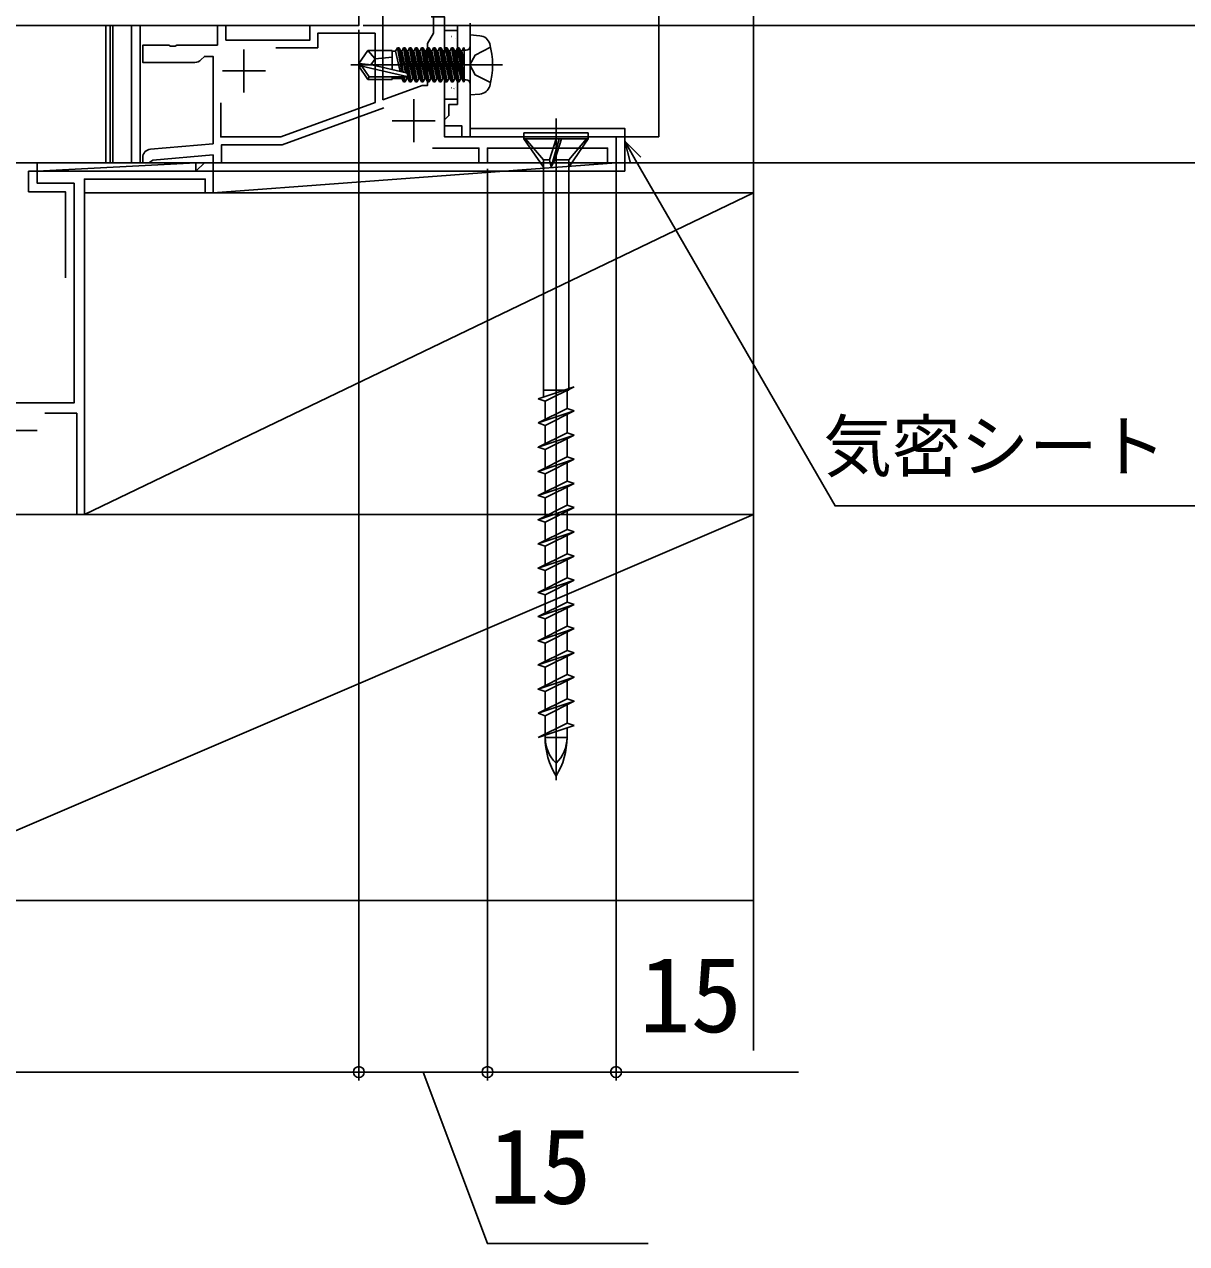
# Model space of a CAD drawing. Units: millimetres, scale not verified. Extents: x -525 to 525, y -783 to 778.
# Drawn here: x -52.2 to 83.3, y -154.4 to -12.3 of the extents above; entities that cross this region are included whole.
import ezdxf
from ezdxf.enums import TextEntityAlignment as Align

# ---------------------------------------------------------------- set-up
doc = ezdxf.new("R2010")
doc.units = ezdxf.units.MM
doc.header["$LTSCALE"] = 4
for name, color, linetype in [('0-2_YKK_11', 7, 'Continuous'), ('0-3_YKK_11E', 7, 'Continuous'), ('0-4_YKK_12', 2, 'Continuous'), ('0-5_YKK_13', 4, 'Continuous'), ('0-6_YKK_D', 6, 'Continuous'), ('0-8_YSS_K', 3, 'Continuous'), ('0-9_YSS_KE', 3, 'Continuous')]:
    doc.layers.add(name, color=color, linetype=linetype)
doc.styles.add('ＭＳ ゴシック', font='')
doc.styles.get('ＭＳ ゴシック').set_extended_font_data('MS Gothic')

msp = doc.modelspace()

# ---------------------------------------------------------------- linework, layer by layer
at = {"layer": '0-2_YKK_11'}
for p, q in [((-26.615, -15.181), (-26.615, -20.181)), ((-29.115, -17.681), (-24.115, -17.681)), ((-6.815, -20.981), (-6.815, -25.981)), ((-9.315, -23.481), (-4.315, -23.481))]:
    msp.add_line(p, q, dxfattribs=at)
for points in [[(-62.215, 43.619), (-63.215, 43.619), (-63.215, 3.819), (-99.215, 3.819), (-105.215, -0.381), (-105.215, -12.381), (-13.215, -12.381), (-13.215, -8.305), (-13.403, -7.915), (-13.403, -7.447), (-13.215, -7.056), (-13.215, -4.581)], [(-0.215, -12.131), (-0.215, -25.381), (-1.215, -25.381), (-1.215, -24.081), (-3.215, -24.081), (-3.215, -23.381), (-2.915, -23.081), (-2.715, -22.881), (-2.715, -21.581), (-1.715, -21.581), (-1.715, -12.381), (-3.215, -12.381), (-3.215, -11.381), (-4.715, -11.381), (-4.715, -10.381), (-1.715, -10.381), (14.627, -4.433)], [(-4.515, -11.381), (-4.515, -13.268), (-5.215, -14.481), (-5.215, -19.381), (-5.83, -19.381), (-10.415, -21.05), (-10.415, -8.139)], [(-13.215, -11.381), (-13.215, -12.381), (-18.915, -12.381), (-18.915, -14.081), (-28.715, -14.081), (-28.715, -12.381), (-29.715, -12.381), (-29.715, -14.681)], [(-4.615, -26.681), (0.785, -26.681), (0.785, -28.381), (1.785, -28.381), (1.785, -26.681), (15.785, -26.681), (15.785, -28.381), (16.785, -28.381), (16.785, -25.381), (-3.215, -25.381), (-3.215, -17.439), (-3.335, -17.256), (-3.335, -16.706), (-3.215, -16.523), (-3.215, -11.381)], [(-22.884, -14.981), (-18.015, -14.981), (-18.015, -13.281), (-11.315, -13.281), (-11.315, -21.377), (-22.315, -25.381), (-29.315, -25.381), (-29.315, -21.412)], [(-29.715, -14.681), (-34.457, -14.681), (-34.64, -14.801), (-35.19, -14.801), (-35.373, -14.681), (-38.415, -14.681), (-38.415, -16.681), (-32.329, -16.681)], [(-31.622, -16.388), (-31.215, -15.981), (-30.215, -15.981), (-30.215, -26.163), (-37.502, -26.801)], [(-38.415, -27.797), (-38.415, -28.381), (-37.715, -28.381), (-37.455, -28.231), (-37.221, -28.081), (-30.215, -27.468), (-30.215, -28.381), (-29.215, -28.381), (-29.215, -26.281), (-22.156, -26.281), (-10.318, -21.972)]]:
    msp.add_lwpolyline(points, dxfattribs=at)
for centre, start, end in [((-32.329, -15.681), 269.99998, 314.99997), ((-37.415, -27.797), 95.00001, 180.00002)]:
    msp.add_arc(centre, 1, start, end, dxfattribs=at)
at = {"layer": '0-3_YKK_11E'}
msp.add_line((-55.715, -59.582), (-50.715, -59.582), dxfattribs=at)
msp.add_lwpolyline([(-49.833, -57.582), (-46.115, -57.582), (-46.115, -69.382), (-45.215, -69.382), (-45.215, -30.282), (-31.115, -30.282), (-31.115, -31.881), (-30.215, -31.881), (-30.215, -28.381), (-31.215, -28.381), (-32.215, -29.381), (-50.715, -29.381), (-50.715, -30.782), (-46.415, -30.782), (-46.415, -56.382), (-91.515, -56.382)], dxfattribs=at)
at = {"layer": '0-4_YKK_12'}
for p, q in [((-42.715, -12.381), (-42.715, -28.381)), ((-42.215, -12.381), (-42.215, -28.381)), ((-41.915, -12.381), (-41.915, -28.381)), ((-39.715, -12.381), (-39.715, -28.381)), ((-38.715, -12.381), (-38.715, -28.381)), ((-42.715, -28.381), (16.785, -28.381))]:
    msp.add_line(p, q, dxfattribs=at)
msp.add_lwpolyline([(-116.215, -86.385), (-116.215, -28.381), (-42.715, -28.381)], dxfattribs=at)
at = {"layer": '0-5_YKK_13'}
for p, q in [((21.785, -25.381), (21.785, 1.819)), ((-2.408, -13.668), (-2.383, -13.668)), ((-1.97, -13.893), (-1.966, -13.891)), ((-0.215, -13.481), (0.904, -13.579)), ((-0.215, -20.481), (-0.215, -13.481)), ((-12.17, -15.281), (-13.215, -16.831)), ((-9.315, -15.281), (-12.17, -15.281)), ((-11.315, -16.281), (-12.17, -15.281)), ((-9.315, -17.525), (-9.315, -15.281)), ((-9.315, -15.381), (-8.921, -15.381)), ((-8.407, -17.732), (-8.921, -15.381)), ((-8.702, -15.002), (-8.212, -17.776)), ((-8.528, -15.002), (-8.309, -15.381)), ((-8.03, -17.817), (-8.528, -15.002)), ((-8.309, -15.381), (-7.763, -17.878)), ((-8.309, -15.381), (-8.221, -15.381)), ((-8.002, -15.002), (-8.221, -15.381)), ((-7.669, -17.903), (-8.221, -15.381)), ((-7.828, -15.002), (-8.002, -15.002)), ((-8.002, -15.002), (-7.302, -18.96)), ((-7.828, -15.002), (-7.609, -15.381)), ((-7.128, -18.96), (-7.828, -15.002)), ((-7.609, -15.381), (-7.521, -15.381)), ((-7.609, -15.381), (-6.909, -18.581)), ((-7.302, -15.002), (-7.521, -15.381)), ((-6.821, -18.581), (-7.521, -15.381)), ((-7.128, -15.002), (-7.302, -15.002)), ((-7.302, -15.002), (-6.602, -18.96)), ((-7.128, -15.002), (-6.909, -15.381)), ((-6.428, -18.96), (-7.128, -15.002)), ((-6.909, -15.381), (-6.821, -15.381)), ((-6.909, -15.381), (-6.209, -18.581)), ((-6.602, -15.002), (-6.821, -15.381)), ((-6.121, -18.581), (-6.821, -15.381)), ((-6.428, -15.002), (-6.602, -15.002)), ((-6.602, -15.002), (-5.902, -18.96)), ((-6.428, -15.002), (-6.209, -15.381)), ((-5.728, -18.96), (-6.428, -15.002)), ((-6.209, -15.381), (-6.121, -15.381)), ((-6.209, -15.381), (-5.509, -18.581)), ((-5.902, -15.002), (-6.121, -15.381)), ((-5.421, -18.581), (-6.121, -15.381)), ((-5.728, -15.002), (-5.902, -15.002)), ((-5.902, -15.002), (-5.202, -18.96)), ((-5.728, -15.002), (-5.509, -15.381)), ((-5.028, -18.96), (-5.728, -15.002)), ((-5.509, -15.381), (-5.421, -15.381)), ((-5.509, -15.381), (-4.809, -18.581)), ((-5.202, -15.002), (-5.421, -15.381)), ((-4.721, -18.581), (-5.421, -15.381)), ((-5.028, -15.002), (-5.202, -15.002)), ((-5.202, -15.002), (-4.502, -18.96)), ((-5.028, -15.002), (-4.809, -15.381)), ((-4.328, -18.96), (-5.028, -15.002)), ((-4.809, -15.381), (-4.721, -15.381)), ((-4.809, -15.381), (-4.109, -18.581)), ((-4.502, -15.002), (-4.721, -15.381)), ((-4.021, -18.581), (-4.721, -15.381)), ((-4.328, -15.002), (-4.502, -15.002)), ((-4.502, -15.002), (-3.802, -18.96)), ((-4.328, -15.002), (-4.109, -15.381)), ((-3.628, -18.96), (-4.328, -15.002)), ((-4.109, -15.381), (-4.021, -15.381)), ((-4.109, -15.381), (-3.409, -18.581)), ((-3.802, -15.002), (-4.021, -15.381)), ((-3.321, -18.581), (-4.021, -15.381)), ((-3.628, -15.002), (-3.802, -15.002)), ((-3.802, -15.002), (-3.102, -18.96)), ((-3.628, -15.002), (-3.409, -15.381)), ((-2.928, -18.96), (-3.628, -15.002)), ((-3.409, -15.381), (-3.321, -15.381)), ((-3.409, -15.381), (-2.709, -18.581)), ((-3.102, -15.002), (-3.321, -15.381)), ((-3.215, -14.476), (-3.19, -14.476)), ((-2.709, -15.381), (-2.621, -15.381)), ((-2.402, -15.002), (-2.621, -15.381)), ((-1.921, -18.581), (-2.621, -15.381)), ((-2.408, -15.163), (-2.383, -15.163)), ((-2.402, -15.002), (-1.702, -18.96)), ((-2.228, -15.002), (-2.402, -15.002)), ((-2.009, -15.381), (-1.309, -18.581)), ((-2.009, -15.381), (-1.921, -15.381)), ((-1.702, -15.002), (-1.921, -15.381)), ((-1.221, -18.581), (-1.921, -15.381)), ((-1.702, -15.002), (-1.002, -18.96)), ((-1.309, -15.381), (-1.221, -15.381)), ((-1.002, -15.002), (-1.221, -15.381)), ((-0.915, -16.78), (-1.221, -15.381)), ((-0.915, -15.002), (-1.002, -15.002)), ((-1.002, -15.002), (-0.915, -15.495)), ((-0.915, -18.96), (-0.915, -15.002)), ((-0.715, -15.251), (-0.915, -15.251)), ((3.538, -16.981), (-14.141, -16.981)), ((-13.215, -17.131), (-13.215, -16.831)), ((-13.215, -16.831), (-13.215, -17.131)), ((-11.709, -16.981), (-13.215, -16.831)), ((-11.709, -16.981), (-13.215, -16.981)), ((-11.816, -16.981), (-11.315, -16.281)), ((-7.708, -17.89), (-11.709, -16.981)), ((-11.315, -16.281), (-9.315, -16.081)), ((-3.215, -15.971), (-3.19, -15.971)), ((-3.043, -15.693), (-3.038, -15.691)), ((-2.72, -16.999), (-2.715, -16.997)), ((-2.408, -16.658), (-2.383, -16.658)), ((-12.17, -18.681), (-13.215, -17.131)), ((-7.605, -18.324), (-12.853, -17.131)), ((-12.17, -18.681), (-12.01, -18.381)), ((-7.763, -18.381), (-12.01, -18.381)), ((-9.315, -18.681), (-9.315, -18.381)), ((-8.221, -18.581), (-8.265, -18.381)), ((-8.105, -18.381), (-8.002, -18.96)), ((-7.828, -18.96), (-7.93, -18.381)), ((-7.658, -18.357), (-7.609, -18.581)), ((-7.521, -18.581), (-7.582, -18.302)), ((-3.215, -17.466), (-3.19, -17.466)), ((-2.42, -18.314), (-2.415, -18.312)), ((-2.408, -18.153), (-2.383, -18.153)), ((-9.315, -18.681), (-12.17, -18.681)), ((-9.315, -18.581), (-8.221, -18.581)), ((-8.002, -18.96), (-8.221, -18.581)), ((-7.828, -18.96), (-8.002, -18.96)), ((-7.828, -18.96), (-7.609, -18.581)), ((-7.609, -18.581), (-7.521, -18.581)), ((-7.302, -18.96), (-7.521, -18.581)), ((-7.128, -18.96), (-7.302, -18.96)), ((-7.128, -18.96), (-6.909, -18.581)), ((-6.909, -18.581), (-6.821, -18.581)), ((-6.602, -18.96), (-6.821, -18.581)), ((-6.428, -18.96), (-6.602, -18.96)), ((-6.428, -18.96), (-6.209, -18.581)), ((-6.209, -18.581), (-6.121, -18.581)), ((-5.902, -18.96), (-6.121, -18.581)), ((-5.728, -18.96), (-5.902, -18.96)), ((-5.728, -18.96), (-5.509, -18.581)), ((-5.509, -18.581), (-5.421, -18.581)), ((-5.202, -18.96), (-5.421, -18.581)), ((-5.028, -18.96), (-5.202, -18.96)), ((-5.028, -18.96), (-4.809, -18.581)), ((-4.809, -18.581), (-4.721, -18.581)), ((-4.502, -18.96), (-4.721, -18.581)), ((-4.328, -18.96), (-4.502, -18.96)), ((-4.328, -18.96), (-4.109, -18.581)), ((-4.109, -18.581), (-4.021, -18.581)), ((-3.802, -18.96), (-4.021, -18.581)), ((-3.628, -18.96), (-3.802, -18.96)), ((-3.628, -18.96), (-3.409, -18.581)), ((-3.409, -18.581), (-3.321, -18.581)), ((-3.102, -18.96), (-3.321, -18.581)), ((-3.215, -18.961), (-3.19, -18.961)), ((-2.928, -18.96), (-3.102, -18.96)), ((-2.928, -18.96), (-2.709, -18.581)), ((-2.709, -18.581), (-2.621, -18.581)), ((-2.408, -19.648), (-2.383, -19.648)), ((-2.228, -18.96), (-2.009, -18.581)), ((-2.14, -19.755), (-2.099, -19.728)), ((-2.009, -18.581), (-1.921, -18.581)), ((-1.932, -19.561), (-1.927, -19.56)), ((-1.702, -18.96), (-1.921, -18.581)), ((-1.528, -18.96), (-1.702, -18.96)), ((-1.528, -18.96), (-1.309, -18.581)), ((-1.309, -18.581), (-1.221, -18.581)), ((-1.002, -18.96), (-1.221, -18.581)), ((-0.915, -18.96), (-1.002, -18.96)), ((-0.715, -18.711), (-0.915, -18.711)), ((-3.215, -20.456), (-3.19, -20.456)), ((-0.215, -20.481), (0.904, -20.383)), ((9.785, -23.213), (9.785, -100.353)), ((13.535, -24.881), (6.035, -24.881)), ((6.035, -24.881), (6.035, -25.581)), ((13.535, -25.581), (6.035, -25.581)), ((6.035, -25.581), (8.31, -28.881)), ((8.31, -28.054), (6.235, -25.581)), ((9.007, -28.054), (9.785, -25.581)), ((10.156, -25.581), (9.203, -28.881)), ((9.657, -28.054), (10.435, -25.581)), ((11.26, -28.054), (13.335, -25.581)), ((13.535, -25.581), (11.26, -28.881)), ((13.535, -24.881), (13.535, -25.581)), ((8.31, -55.691), (8.31, -28.054)), ((9.007, -28.054), (8.31, -28.054)), ((9.007, -28.054), (9.203, -28.881)), ((9.657, -28.054), (9.203, -28.881)), ((11.26, -28.054), (9.648, -28.054)), ((11.26, -54.701), (11.26, -28.054)), ((7.685, -55.901), (11.885, -54.491)), ((11.26, -54.881), (8.335, -54.881)), ((8.51, -56.178), (11.885, -54.491)), ((11.06, -54.903), (11.06, -57.034)), ((11.26, -54.803), (11.26, -54.881)), ((7.685, -55.901), (8.51, -56.178)), ((8.51, -56.178), (8.51, -58.309)), ((11.06, -57.034), (7.685, -58.721)), ((7.685, -58.721), (11.885, -57.311)), ((8.51, -58.998), (11.885, -57.311)), ((11.885, -57.311), (11.06, -57.034)), ((11.06, -57.723), (11.06, -59.854)), ((7.685, -58.721), (8.51, -58.998)), ((8.51, -58.998), (8.51, -61.129)), ((8.51, -61.818), (11.885, -60.131)), ((11.885, -60.131), (11.06, -59.854)), ((11.06, -60.543), (11.06, -62.674)), ((7.685, -61.541), (8.51, -61.818)), ((8.51, -61.818), (8.51, -63.949)), ((8.51, -64.638), (11.885, -62.951)), ((11.885, -62.951), (11.06, -62.674)), ((11.06, -63.363), (11.06, -65.494)), ((7.685, -64.361), (8.51, -64.638)), ((8.51, -64.638), (8.51, -66.769)), ((8.51, -67.458), (11.885, -65.771)), ((11.885, -65.771), (11.06, -65.494)), ((11.06, -66.183), (11.06, -68.314)), ((7.685, -67.181), (8.51, -67.458)), ((8.51, -67.458), (8.51, -69.589)), ((8.51, -70.278), (11.885, -68.591)), ((11.885, -68.591), (11.06, -68.314)), ((11.06, -69.003), (11.06, -71.134)), ((7.685, -70.001), (8.51, -70.278)), ((8.51, -70.278), (8.51, -72.409)), ((8.51, -73.098), (11.885, -71.411)), ((11.885, -71.411), (11.06, -71.134)), ((11.06, -71.823), (11.06, -73.954)), ((7.685, -72.821), (8.51, -73.098)), ((8.51, -73.098), (8.51, -75.229)), ((8.51, -75.918), (11.885, -74.231)), ((11.885, -74.231), (11.06, -73.954)), ((11.06, -74.643), (11.06, -76.774)), ((7.685, -75.641), (8.51, -75.918)), ((8.51, -75.918), (8.51, -78.049)), ((8.51, -78.738), (11.885, -77.051)), ((11.885, -77.051), (11.06, -76.774)), ((11.06, -77.463), (11.06, -79.594)), ((7.685, -78.461), (8.51, -78.738)), ((8.51, -78.738), (8.51, -80.869)), ((8.51, -81.558), (11.885, -79.871)), ((11.885, -79.871), (11.06, -79.594)), ((11.06, -80.283), (11.06, -82.414)), ((7.685, -81.281), (8.51, -81.558)), ((8.51, -81.558), (8.51, -83.689)), ((11.885, -82.691), (11.06, -82.414)), ((8.51, -84.378), (11.885, -82.691)), ((11.06, -83.103), (11.06, -85.234)), ((7.685, -84.101), (8.51, -84.378)), ((8.51, -84.378), (8.51, -86.509)), ((11.885, -85.511), (11.06, -85.234)), ((8.51, -87.198), (11.885, -85.511)), ((11.06, -85.923), (11.06, -88.054)), ((7.685, -86.921), (8.51, -87.198)), ((8.51, -87.198), (8.51, -89.329)), ((8.51, -90.018), (11.885, -88.331)), ((11.06, -88.743), (11.06, -90.874)), ((7.685, -89.741), (8.51, -90.018)), ((11.06, -90.874), (7.685, -92.561)), ((8.51, -90.018), (8.51, -92.149)), ((8.51, -92.838), (11.885, -91.151)), ((11.06, -91.563), (11.06, -93.694)), ((7.685, -92.561), (8.51, -92.838)), ((7.685, -95.381), (11.06, -93.694)), ((8.51, -92.838), (8.51, -94.969)), ((11.06, -93.694), (11.885, -93.971)), ((11.885, -93.971), (7.685, -95.381)), ((8.51, -95.104), (8.51, -95.381)), ((11.06, -94.248), (11.06, -95.381)), ((8.51, -95.381), (11.06, -95.381))]:
    msp.add_line(p, q, dxfattribs=at)
for points in [[(-1.715, -20.981), (-3.215, -20.981), (-3.215, -12.981), (-1.715, -12.981)], [(11.06, -88.054), (7.685, -89.741), (11.885, -88.331)]]:
    msp.add_lwpolyline(points, close=True, dxfattribs=at)
for points in [[(-8.528, -15.002), (-8.702, -15.002), (-8.921, -15.381)], [(-2.228, -18.96), (-2.402, -18.96), (-2.621, -18.581), (-3.321, -15.381)], [(-2.228, -18.96), (-2.928, -15.002), (-3.102, -15.002), (-2.402, -18.96)], [(-2.928, -15.002), (-2.709, -15.381), (-2.009, -18.581)], [(-1.528, -18.96), (-2.228, -15.002), (-2.009, -15.381)], [(-0.915, -18.466), (-1.528, -15.002), (-1.702, -15.002)], [(-1.528, -15.002), (-1.309, -15.381), (-0.915, -17.182)], [(2.148, -14.931), (0.333, -15.836), (-0.276, -16.981)], [(2.148, -19.031), (0.333, -18.126), (-0.276, -16.981)], [(-12.01, -18.381), (-12.853, -17.131), (-13.215, -17.131)], [(21.785, -25.381), (-0.215, -25.381), (-0.215, -25.081)], [(11.06, -59.854), (7.685, -61.541), (11.885, -60.131)], [(11.06, -62.674), (7.685, -64.361), (11.885, -62.951)], [(11.06, -65.494), (7.685, -67.181), (11.885, -65.771)], [(11.06, -68.314), (7.685, -70.001), (11.885, -68.591)], [(11.06, -71.134), (7.685, -72.821), (11.885, -71.411)], [(11.06, -73.954), (7.685, -75.641), (11.885, -74.231)], [(11.06, -76.774), (7.685, -78.461), (11.885, -77.051)], [(11.06, -79.594), (7.685, -81.281), (11.885, -79.871)], [(11.06, -82.414), (7.685, -84.101), (11.885, -82.691)], [(11.06, -85.234), (7.685, -86.921), (11.885, -85.511)], [(7.685, -92.561), (11.885, -91.151), (11.06, -90.874)]]:
    msp.add_lwpolyline(points, dxfattribs=at)
for centre, radius, start, end in [((0.791, -14.874), 1.3, 15.88085, 85), ((-0.715, -14.751), 0.5, 270, 0), ((-6.615, -16.981), 9, 344.11915, 15.88085), ((-7.763, -18.133), 0.248, 270, 77.19096), ((-0.715, -19.211), 0.5, 0, 90), ((0.791, -19.088), 1.3, 275, 344.11915), ((17.089, -95.381), 8.579, 180, 211.63839), ((12.677, -95.381), 4.167, 180, 226.05098), ((2.481, -95.381), 8.579, 328.36161, 0), ((6.893, -95.381), 4.167, 313.94902, 0)]:
    msp.add_arc(centre, radius, start, end, dxfattribs=at)
at = {"layer": '0-6_YKK_D'}
for p, q in [((-12.715, -12.381), (202.579, -12.381)), ((-12.715, -12.381), (202.579, -12.381)), ((-12.715, -12.381), (177.579, -12.381)), ((-13.215, -12.874), (-13.215, -135.38)), ((-13.215, -12.874), (-13.215, -135.38)), ((-29.515, -28.381), (242.579, -28.381)), ((-29.515, -28.381), (222.579, -28.381)), ((-29.515, -28.381), (202.579, -28.381)), ((1.785, -29.081), (1.785, -135.38)), ((1.785, -29.081), (1.785, -135.38)), ((16.785, -29.081), (16.785, -135.38)), ((-105.215, -134.38), (-13.215, -134.38)), ((-13.215, -134.38), (1.785, -134.38))]:
    msp.add_line(p, q, dxfattribs=at)
for points in [[(19.652, -27.748), (17.785, -25.881), (18.468, -28.431)], [(17.785, -25.881), (19.06, -28.089), (42.322, -68.381), (93.688, -68.381)], [(-5.715, -134.38), (1.785, -154.38), (20.512, -154.38)], [(1.785, -134.38), (16.785, -134.38), (38.062, -134.38)]]:
    msp.add_lwpolyline(points, dxfattribs=at)
for centre in [(-13.215, -134.38), (-13.215, -134.38), (1.785, -134.38), (1.785, -134.38), (16.785, -134.38)]:
    msp.add_circle(centre, 0.637, dxfattribs=at)
at = {"layer": '0-8_YSS_K'}
for p, q in [((32.785, -31.881), (32.785, 5.109)), ((-32.215, -28.381), (-50.715, -29.381)), ((16.785, -28.381), (-30.215, -31.881)), ((32.785, -31.881), (-45.215, -31.881)), ((-45.215, -31.881), (-45.211, -69.38)), ((-45.211, -69.38), (32.785, -31.881)), ((32.785, -31.881), (32.789, -69.38)), ((-72.211, -114.38), (32.789, -69.38)), ((-45.211, -69.38), (32.789, -69.38)), ((32.789, -114.38), (32.789, -131.882))]:
    msp.add_line(p, q, dxfattribs=at)
for points in [[(-50.715, -29.381), (-32.215, -29.381), (-32.215, -28.381), (-50.715, -28.381)], [(-30.215, -28.381), (16.785, -28.381), (16.785, -31.881), (-30.215, -31.881)], [(32.789, -114.38), (32.789, -69.38), (-72.211, -69.38), (-72.211, -114.38)]]:
    msp.add_lwpolyline(points, close=True, dxfattribs=at)
at = {"layer": '0-9_YSS_KE'}
for p, q in [((-51.715, -29.381), (-51.715, -31.782)), ((17.785, -29.381), (-51.715, -29.381))]:
    msp.add_line(p, q, dxfattribs=at)
for points in [[(17.785, -29.381), (17.785, -24.381), (-0.215, -24.381)], [(-51.715, -31.782), (-47.415, -31.782), (-47.415, -41.782)]]:
    msp.add_lwpolyline(points, dxfattribs=at)

# ---------------------------------------------------------------- texts
at = {"layer": '0-6_YKK_D', "style": 'ＭＳ ゴシック'}
for s, height, p in [('気密シート', 5.865, (40.941, -66.113)), ('15', 8.798, (19.494, -132.38)), ('15', 8.798, (1.944, -152.38))]:
    msp.add_text(s, height=height, dxfattribs=at).set_placement(p, align=Align.BOTTOM_LEFT)

doc.saveas('drawing.dxf')
